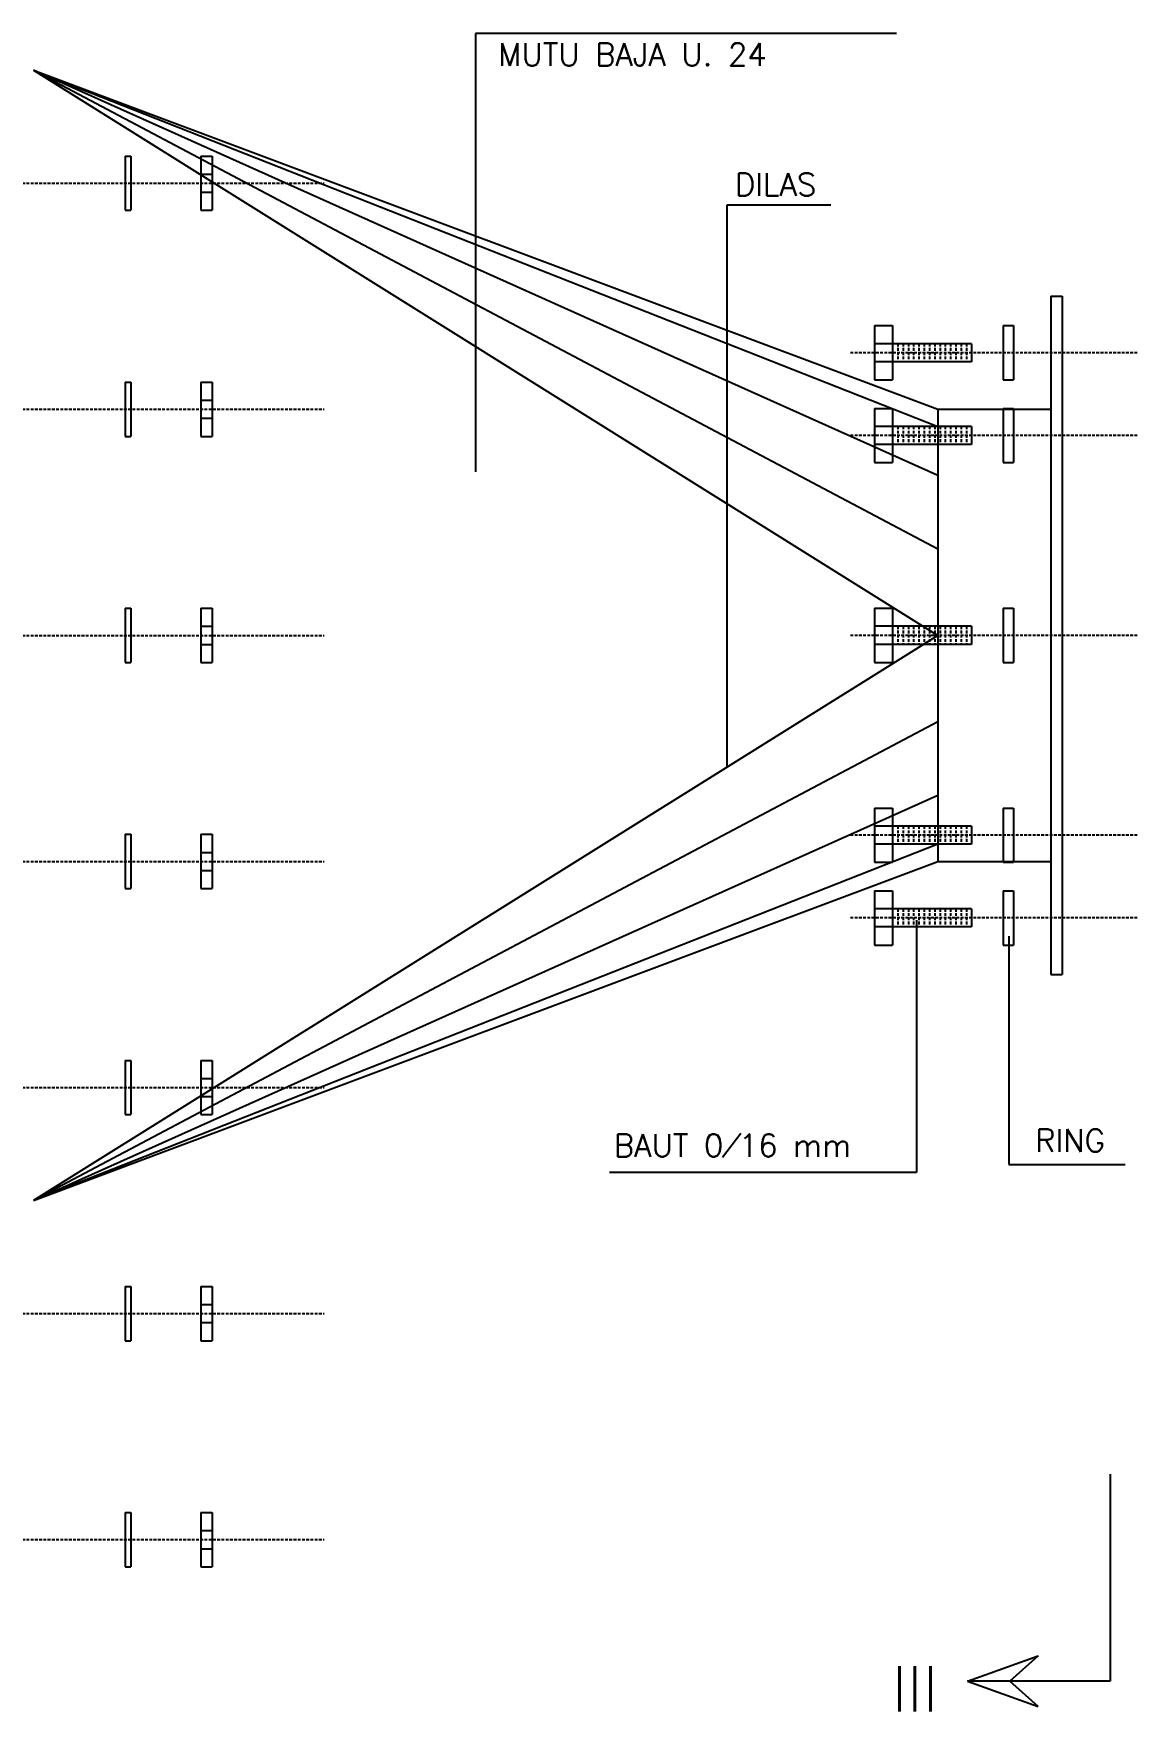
# Model space of a CAD drawing. Header units: metres. Extents: x -50 to 791, y -10 to 584.
# Drawn here: x 191.3 to 288, y 334.1 to 482.5 of the extents above; entities that cross this region are included whole.
import ezdxf
from ezdxf.enums import TextEntityAlignment as Align

# ---------------------------------------------------------------- set-up
doc = ezdxf.new("R2010")
doc.units = ezdxf.units.M
doc.header["$MEASUREMENT"] = 0
doc.linetypes.add('DASHED2', pattern=[0.375, 0.25, -0.125])
doc.layers.add('GRID', color=7, linetype='Continuous')
doc.styles.get("Standard").update_dxf_attribs({"font": 'Simplex.shx'})

msp = doc.modelspace()

# ---------------------------------------------------------------- linework, layer by layer
at = {"color": 3, "linetype": 'Continuous'}
for p, q in [((267.583, 482.5036), (230.3571, 482.5036)), ((230.3571, 482.5036), (230.3571, 443.7343)), ((206.057, 471.6654), (207.057, 471.6654)), ((206.057, 471.6654), (206.057, 466.8654)), ((207.057, 471.6654), (207.057, 466.8654)), ((206.057, 470.0654), (207.057, 470.0654)), ((206.057, 468.4654), (207.057, 468.4654)), ((206.057, 466.8654), (207.057, 466.8654)), ((252.6058, 417.6074), (252.6058, 467.3578)), ((252.6058, 467.3578), (261.7816, 467.3578)), ((265.6471, 456.6654), (265.6471, 451.8654)), ((265.6471, 456.6654), (267.2471, 456.6654)), ((267.2471, 456.6654), (267.2471, 451.8654)), ((277.044, 456.6654), (277.939, 456.6654)), ((277.044, 456.6654), (277.044, 451.8654)), ((277.939, 456.6654), (277.939, 451.8654)), ((274.2407, 455.0654), (265.6471, 455.0654)), ((274.2407, 455.0654), (274.2407, 453.4654)), ((274.2407, 453.4654), (265.6471, 453.4654)), ((206.057, 451.6654), (207.057, 451.6654)), ((206.057, 451.6654), (206.057, 446.8654)), ((207.057, 451.6654), (207.057, 446.8654)), ((265.6471, 451.8654), (267.2471, 451.8654)), ((277.044, 451.8654), (277.939, 451.8654)), ((206.057, 450.0654), (207.057, 450.0654)), ((206.057, 448.4654), (207.057, 448.4654)), ((265.6471, 449.3431), (267.2471, 449.3431)), ((265.6471, 449.3431), (265.6471, 444.5431)), ((267.2471, 449.3431), (267.2471, 444.5431)), ((277.044, 449.3431), (277.939, 449.3431)), ((277.044, 449.3431), (277.044, 444.5431)), ((277.939, 449.3431), (277.939, 444.5431)), ((206.057, 446.8654), (207.057, 446.8654)), ((274.2407, 447.7431), (265.6471, 447.7431)), ((274.2407, 447.7431), (274.2407, 446.1431)), ((274.2407, 446.1431), (265.6471, 446.1431)), ((265.6471, 444.5431), (267.2471, 444.5431)), ((277.044, 444.5431), (277.939, 444.5431)), ((206.057, 431.6654), (207.057, 431.6654)), ((206.057, 431.6654), (206.057, 426.8654)), ((207.057, 431.6654), (207.057, 426.8654)), ((265.6471, 431.6654), (267.2471, 431.6654)), ((265.6471, 431.6654), (265.6471, 426.8654)), ((267.2471, 431.6654), (267.2471, 426.8654)), ((277.044, 431.6654), (277.939, 431.6654)), ((277.044, 431.6654), (277.044, 426.8654)), ((277.939, 431.6654), (277.939, 426.8654)), ((206.057, 430.0654), (207.057, 430.0654)), ((274.2407, 430.0654), (265.6471, 430.0654)), ((274.2407, 430.0654), (274.2407, 428.4654)), ((206.057, 428.4654), (207.057, 428.4654)), ((274.2407, 428.4654), (265.6471, 428.4654)), ((206.057, 426.8654), (207.057, 426.8654)), ((265.6471, 426.8654), (267.2471, 426.8654)), ((277.044, 426.8654), (277.939, 426.8654)), ((265.6471, 413.9877), (267.2471, 413.9877)), ((265.6471, 413.9877), (265.6471, 409.1877)), ((267.2471, 413.9877), (267.2471, 409.1877)), ((277.044, 413.9877), (277.939, 413.9877)), ((277.044, 413.9877), (277.044, 409.1877)), ((277.939, 413.9877), (277.939, 409.1877)), ((206.057, 411.6654), (207.057, 411.6654)), ((206.057, 411.6654), (206.057, 406.8654)), ((207.057, 411.6654), (207.057, 406.8654)), ((274.2407, 412.3877), (265.6471, 412.3877)), ((274.2407, 412.3877), (274.2407, 410.7877)), ((206.057, 410.0654), (207.057, 410.0654)), ((274.2407, 410.7877), (265.6471, 410.7877)), ((206.057, 408.4654), (207.057, 408.4654)), ((265.6471, 409.1877), (267.2471, 409.1877)), ((277.044, 409.1877), (277.939, 409.1877)), ((206.057, 406.8654), (207.057, 406.8654)), ((265.6471, 406.6654), (267.2471, 406.6654)), ((265.6471, 406.6654), (265.6471, 401.8654)), ((267.2471, 406.6654), (267.2471, 401.8654)), ((277.044, 406.6654), (277.939, 406.6654)), ((277.044, 406.6654), (277.044, 401.8654)), ((277.939, 406.6654), (277.939, 401.8654)), ((274.2407, 405.0654), (265.6471, 405.0654)), ((269.3587, 404.0632), (269.3587, 381.7489)), ((274.2407, 405.0654), (274.2407, 403.4654)), ((274.2407, 403.4654), (265.6471, 403.4654)), ((277.5204, 402.6464), (277.5204, 382.4573)), ((265.6471, 401.8654), (267.2471, 401.8654)), ((277.044, 401.8654), (277.939, 401.8654)), ((206.057, 391.6654), (207.057, 391.6654)), ((206.057, 391.6654), (206.057, 386.8654)), ((207.057, 391.6654), (207.057, 386.8654)), ((206.057, 390.0654), (207.057, 390.0654)), ((206.057, 388.4654), (207.057, 388.4654)), ((206.057, 386.8654), (207.057, 386.8654)), ((252.2087, 383.0972), (253.8371, 385.2359)), ((269.3587, 381.7489), (242.2122, 381.7489)), ((277.5204, 382.4573), (287.8112, 382.4573)), ((206.057, 371.6654), (207.057, 371.6654)), ((206.057, 371.6654), (206.057, 366.8654)), ((207.057, 371.6654), (207.057, 366.8654)), ((206.057, 370.0654), (207.057, 370.0654)), ((206.057, 368.4654), (207.057, 368.4654)), ((206.057, 366.8654), (207.057, 366.8654)), ((206.057, 351.6654), (207.057, 351.6654)), ((206.057, 351.6654), (206.057, 346.8654)), ((207.057, 351.6654), (207.057, 346.8654)), ((206.057, 350.0654), (207.057, 350.0654)), ((206.057, 348.4654), (207.057, 348.4654)), ((206.057, 346.8654), (207.057, 346.8654))]:
    msp.add_line(p, q, dxfattribs=at)
at = {"color": 6, "linetype": 'Continuous'}
for p, q in [((191.2586, 479.2654), (271.2586, 449.2654)), ((191.2586, 479.2654), (271.2586, 429.2654)), ((281.2586, 459.2654), (282.2586, 459.2654)), ((271.2586, 449.2654), (281.2586, 449.2654)), ((271.2586, 429.2654), (191.2586, 379.2654)), ((191.2586, 379.2654), (271.2586, 409.2654)), ((271.2586, 409.2654), (281.2586, 409.2654)), ((281.2586, 399.2654), (282.2586, 399.2654))]:
    msp.add_line(p, q, dxfattribs=at)
at = {"color": 2, "linetype": 'Continuous'}
for p, q in [((191.2586, 479.2654), (271.2586, 447.743)), ((271.2586, 443.4076), (191.2586, 479.2654)), ((191.2586, 479.2654), (271.2586, 436.9191)), ((199.3651, 471.6654), (199.8651, 471.6654)), ((199.3651, 471.6654), (199.3651, 466.8654)), ((199.8651, 471.6654), (199.8651, 466.8654)), ((199.3651, 466.8654), (199.8651, 466.8654)), ((199.3651, 451.6654), (199.8651, 451.6654)), ((199.3651, 451.6654), (199.3651, 446.8654)), ((199.8651, 451.6654), (199.8651, 446.8654)), ((199.3651, 446.8654), (199.8651, 446.8654)), ((199.3651, 431.6654), (199.8651, 431.6654)), ((199.3651, 431.6654), (199.3651, 426.8654)), ((199.8651, 431.6654), (199.8651, 426.8654)), ((199.3651, 426.8654), (199.8651, 426.8654)), ((271.2586, 421.6117), (191.2586, 379.2654)), ((191.2586, 379.2654), (271.2586, 415.1233)), ((199.3651, 411.6654), (199.8651, 411.6654)), ((199.3651, 411.6654), (199.3651, 406.8654)), ((199.8651, 411.6654), (199.8651, 406.8654)), ((271.2586, 410.7878), (191.2586, 379.2654)), ((199.3651, 406.8654), (199.8651, 406.8654)), ((199.3651, 391.6654), (199.8651, 391.6654)), ((199.3651, 391.6654), (199.3651, 386.8654)), ((199.8651, 391.6654), (199.8651, 386.8654)), ((199.3651, 386.8654), (199.8651, 386.8654)), ((199.3651, 371.6654), (199.8651, 371.6654)), ((199.3651, 371.6654), (199.3651, 366.8654)), ((199.8651, 371.6654), (199.8651, 366.8654)), ((199.3651, 366.8654), (199.8651, 366.8654)), ((199.3651, 351.6654), (199.3651, 346.8654)), ((199.3651, 351.6654), (199.8651, 351.6654)), ((199.8651, 351.6654), (199.8651, 346.8654)), ((199.3651, 346.8654), (199.8651, 346.8654))]:
    msp.add_line(p, q, dxfattribs=at)
at = {"color": 1, "linetype": 'DASHED2'}
for p, q in [((135.5056, 469.2654), (216.9564, 469.2654)), ((376.6463, 454.2654), (263.4459, 454.2654)), ((267.7133, 455.0654), (267.7133, 453.4654)), ((268.1795, 455.0654), (268.1795, 453.4654)), ((268.6458, 455.0654), (268.6458, 453.4654)), ((269.112, 455.0654), (269.112, 453.4654)), ((269.5783, 455.0654), (269.5783, 453.4654)), ((270.0445, 455.0654), (270.0445, 453.4654)), ((270.5108, 455.0654), (270.5108, 453.4654)), ((270.977, 455.0654), (270.977, 453.4654)), ((271.4433, 455.0654), (271.4433, 453.4654)), ((271.9095, 455.0654), (271.9095, 453.4654)), ((272.3758, 455.0654), (272.3758, 453.4654)), ((272.842, 455.0654), (272.842, 453.4654)), ((273.3082, 455.0654), (273.3082, 453.4654)), ((273.7745, 455.0654), (273.7745, 453.4654)), ((135.5056, 449.2654), (216.9564, 449.2654)), ((376.6463, 446.9431), (263.4459, 446.9431)), ((267.7133, 447.7431), (267.7133, 446.1431)), ((268.1795, 447.7431), (268.1795, 446.1431)), ((268.6458, 447.7431), (268.6458, 446.1431)), ((269.112, 447.7431), (269.112, 446.1431)), ((269.5783, 447.7431), (269.5783, 446.1431)), ((270.0445, 447.7431), (270.0445, 446.1431)), ((270.5108, 447.7431), (270.5108, 446.1431)), ((270.977, 447.7431), (270.977, 446.1431)), ((271.4433, 447.7431), (271.4433, 446.1431)), ((271.9095, 447.7431), (271.9095, 446.1431)), ((272.3758, 447.7431), (272.3758, 446.1431)), ((272.842, 447.7431), (272.842, 446.1431)), ((273.3082, 447.7431), (273.3082, 446.1431)), ((273.7745, 447.7431), (273.7745, 446.1431)), ((135.5056, 429.2654), (216.9564, 429.2654)), ((376.6463, 429.2654), (263.4459, 429.2654)), ((267.7133, 430.0654), (267.7133, 428.4654)), ((268.1795, 430.0654), (268.1795, 428.4654)), ((268.6458, 430.0654), (268.6458, 428.4654)), ((269.112, 430.0654), (269.112, 428.4654)), ((269.5783, 430.0654), (269.5783, 428.4654)), ((270.0445, 430.0654), (270.0445, 428.4654)), ((270.5108, 430.0654), (270.5108, 428.4654)), ((270.977, 430.0654), (270.977, 428.4654)), ((271.4433, 430.0654), (271.4433, 428.4654)), ((271.9095, 430.0654), (271.9095, 428.4654)), ((272.3758, 430.0654), (272.3758, 428.4654)), ((272.842, 430.0654), (272.842, 428.4654)), ((273.3082, 430.0654), (273.3082, 428.4654)), ((273.7745, 430.0654), (273.7745, 428.4654)), ((376.6463, 411.5877), (263.4459, 411.5877)), ((267.7133, 412.3877), (267.7133, 410.7877)), ((268.1795, 412.3877), (268.1795, 410.7877)), ((268.6458, 412.3877), (268.6458, 410.7877)), ((269.112, 412.3877), (269.112, 410.7877)), ((269.5783, 412.3877), (269.5783, 410.7877)), ((270.0445, 412.3877), (270.0445, 410.7877)), ((270.5108, 412.3877), (270.5108, 410.7877)), ((270.977, 412.3877), (270.977, 410.7877)), ((271.4433, 412.3877), (271.4433, 410.7877)), ((271.9095, 412.3877), (271.9095, 410.7877)), ((272.3758, 412.3877), (272.3758, 410.7877)), ((272.842, 412.3877), (272.842, 410.7877)), ((273.3082, 412.3877), (273.3082, 410.7877)), ((273.7745, 412.3877), (273.7745, 410.7877)), ((135.5056, 409.2654), (216.9564, 409.2654)), ((376.6463, 404.2654), (263.4459, 404.2654)), ((267.7133, 405.0654), (267.7133, 403.4654)), ((268.1795, 405.0654), (268.1795, 403.4654)), ((268.6458, 405.0654), (268.6458, 403.4654)), ((269.112, 405.0654), (269.112, 403.4654)), ((269.5783, 405.0654), (269.5783, 403.4654)), ((270.0445, 405.0654), (270.0445, 403.4654)), ((270.5108, 405.0654), (270.5108, 403.4654)), ((270.977, 405.0654), (270.977, 403.4654)), ((271.4433, 405.0654), (271.4433, 403.4654)), ((271.9095, 405.0654), (271.9095, 403.4654)), ((272.3758, 405.0654), (272.3758, 403.4654)), ((272.842, 405.0654), (272.842, 403.4654)), ((273.3082, 405.0654), (273.3082, 403.4654)), ((273.7745, 405.0654), (273.7745, 403.4654)), ((135.5056, 389.2654), (216.9564, 389.2654)), ((135.5056, 369.2654), (216.9564, 369.2654)), ((135.5056, 349.2654), (216.9564, 349.2654))]:
    msp.add_line(p, q, dxfattribs=at)
at = {"color": 6}
for p, q in [((281.2586, 459.2654), (281.2586, 399.2654)), ((282.2586, 459.2654), (282.2586, 399.2654)), ((271.2586, 449.2654), (271.2586, 409.2654))]:
    msp.add_line(p, q, dxfattribs=at)
at = {"layer": 'GRID', "color": 7, "linetype": 'Continuous'}
for p, q in [((286.5099, 355.0661), (286.5099, 336.7366)), ((273.8848, 336.7366), (280.1317, 338.9749)), ((280.1317, 338.9749), (277.6329, 336.7366)), ((273.8848, 336.7366), (280.1317, 334.4982)), ((286.5099, 336.7366), (273.8848, 336.7366)), ((280.1317, 334.4982), (277.6329, 336.7366))]:
    msp.add_line(p, q, dxfattribs=at)

# ---------------------------------------------------------------- texts
at = {"color": 3, "linetype": 'Continuous'}
for s, p in [('MUTU BAJA U. 24', (232.3659, 479.6546)), ('DILAS', (253.3055, 468.1593)), ('BAUT 0 16 mm', (242.5878, 383.1455)), ('RING', (279.8638, 383.5802))]:
    msp.add_text(s, height=2, dxfattribs=at).set_placement(p)
at = {"layer": 'GRID', "color": 7, "linetype": 'Continuous'}
msp.add_text('III', height=4, dxfattribs=at).set_placement((269.2297, 334.0686), align=Align.CENTER)

doc.saveas('drawing.dxf')
